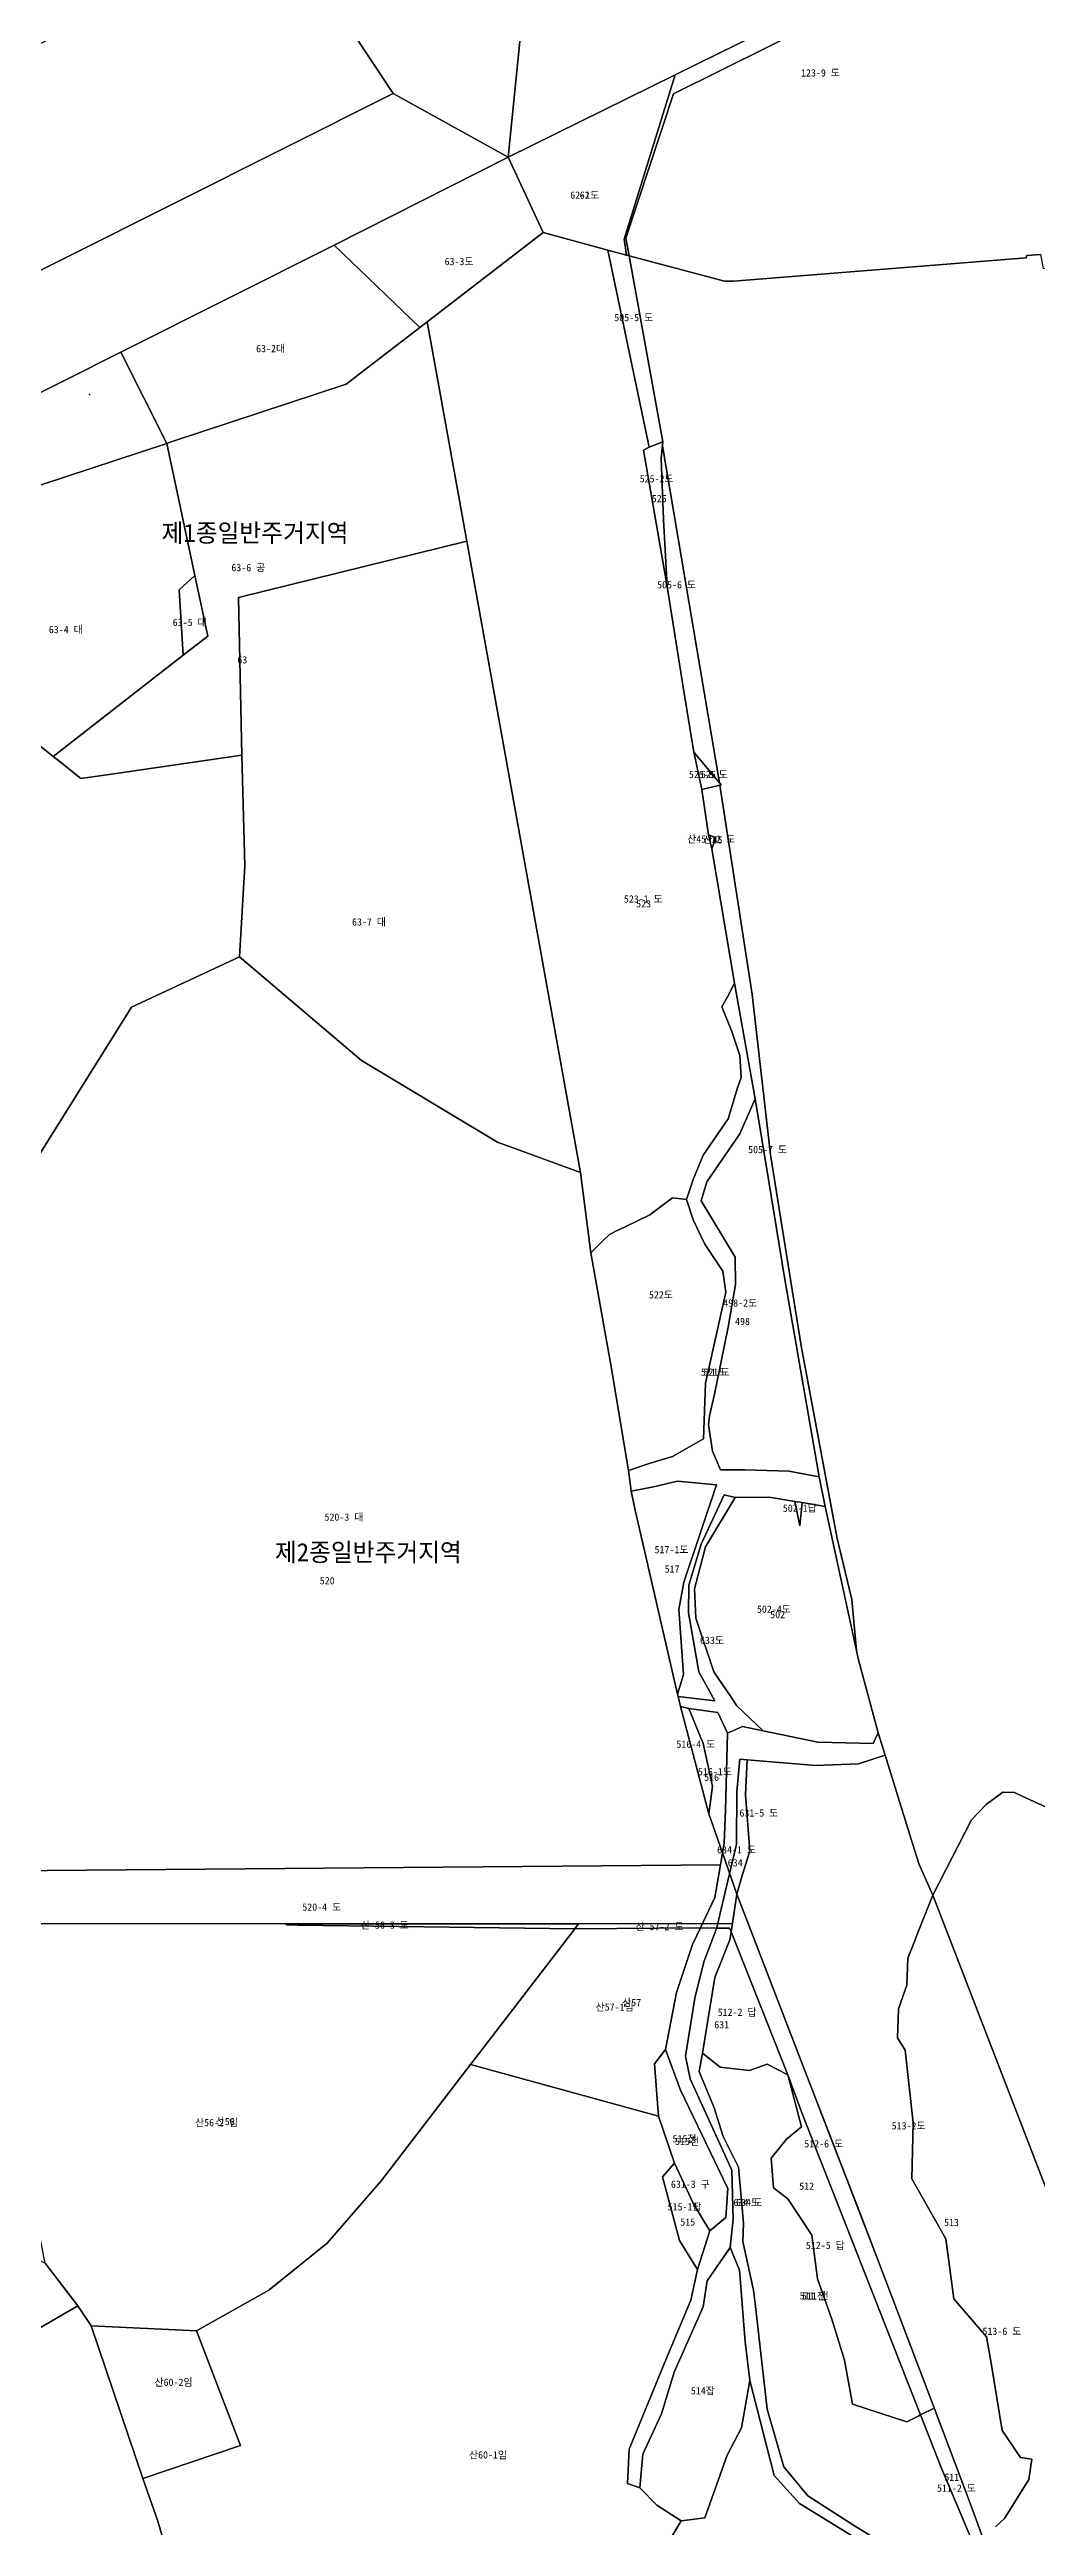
# Model space of a CAD drawing. Header units: metres. Extents: x 198218 to 208474, y 536547 to 547345.
# Drawn here: x 200216 to 200432, y 544205 to 544749 of the extents above; entities that cross this region are included whole.
import ezdxf
from ezdxf.enums import TextEntityAlignment as Align

# ---------------------------------------------------------------- set-up
doc = ezdxf.new("R2010")
doc.units = ezdxf.units.M
for name, color, linetype in [('CENTER_RADIUS', 1, 'Continuous'), ('PARCEL_BONBUN', 7, 'Continuous'), ('PARCEL_BUBUN', 8, 'Continuous'), ('PARCEL_LABEL', 3, 'Continuous'), ('ZONING', 5, 'Continuous'), ('ZONING_LABEL', 6, 'Continuous')]:
    doc.layers.add(name, color=color, linetype=linetype)

msp = doc.modelspace()

# ---------------------------------------------------------------- linework, layer by layer
at = {"layer": 'CENTER_RADIUS'}
msp.add_circle((200224.7, 544673.01), 1000, dxfattribs=at)
msp.add_point((200224.7, 544673.01), dxfattribs=at)
at = {"layer": 'PARCEL_BONBUN'}
for points in [[(199502, 544343.08), (200291.34, 544739.08), (200266.7, 544776.29), (200263.36, 544781.33), (200254, 544795.46), (200247.05, 544805.95), (200243.72, 544810.99), (200095.88, 545034.22), (200086.36, 545037.29), (200067.91, 545030.29), (200062.77, 545028.34), (199752.8, 544910.66)], [(200517.65, 544824.17), (200353.25, 544743.19), (200316.56, 544725.11), (200278.38, 544705.76), (200231.63, 544682.3), (200194.58, 544663.71)], [(200433.48, 544703.76), (200430.38, 544703.53), (200430.25, 544703.04), (200430.25, 544703.04), (200366.03, 544697.92), (200364.05, 544697.88), (200343.15, 544703.46), (200342.58, 544703.62), (200342.06, 544707.1), (200353.25, 544743.19), (200517.65, 544824.17)], [(199806.35, 544573.96), (200254, 544795.46), (200263.36, 544781.33), (200266.7, 544776.29), (200291.34, 544739.08), (199502, 544343.08)], [(200194.58, 544663.71), (200231.63, 544682.3), (200278.38, 544705.76), (200316.56, 544725.11), (200324.23, 544708.55), (200301.33, 544690.89), (200298.84, 544688.97), (200301.52, 544674.05), (200307.49, 544640.86), (200332.35, 544502.67), (200332.42, 544502.28), (200314.24, 544508.93), (200284.4, 544526.84), (200257.61, 544549.59), (200258.82, 544569.59), (200258.13, 544593.87), (200228.05, 544589.49), (200222.85, 544588.73), (200217.91, 544592.69), (200217.91, 544592.69), (200216.75, 544593.61), (200206.91, 544601.49)], [(200440.23, 544360.44), (200429.49, 544365.37), (200427.67, 544366.21), (200425.09, 544366.29), (200421.49, 544363.56), (200418.23, 544360.2), (200409.79, 544343.72), (200406.73, 544350.4), (200404.95, 544356.17), (200399.26, 544374.4), (200397.77, 544379.28), (200393.39, 544395.65), (200393.01, 544397.38), (200386.12, 544429.01), (200384.78, 544435.46), (200377.23, 544479.25), (200373.67, 544500.75), (200370.76, 544518.42), (200366.21, 544543.85), (200361.24, 544573.32), (200362.11, 544575.71), (200360.57, 544576.39), (200359.11, 544586.33), (200363.3, 544587.38), (200357.29, 544594.51), (200354.97, 544608.76), (200351.48, 544630.9), (200350.65, 544645.56), (200350.12, 544659.04), (200350.5, 544662.65), (200350.5, 544662.65), (200347.54, 544661.43), (200338.44, 544704.73), (200342.58, 544703.62), (200343.15, 544703.46), (200364.05, 544697.88), (200366.03, 544697.92), (200430.25, 544703.04), (200430.38, 544703.53), (200433.48, 544703.76)], [(200206.91, 544601.49), (200216.75, 544593.61), (200217.91, 544592.69), (200222.85, 544588.73), (200228.05, 544589.49), (200258.13, 544593.87), (200258.82, 544569.59), (200257.61, 544549.59), (200233.93, 544538.58), (200208.51, 544497.82)], [(200208.51, 544497.82), (200233.93, 544538.58), (200257.61, 544549.59), (200284.4, 544526.84), (200314.24, 544508.93), (200332.42, 544502.28), (200334.73, 544484.68), (200339.08, 544460.09), (200343, 544436.91), (200343.31, 544434.66), (200343.58, 544432.32), (200344.42, 544428.17), (200353.75, 544387.77), (200353.87, 544387.25), (200354.43, 544385.08), (200360.6, 544361.56), (200363.59, 544352.98), (200363.15, 544350.35), (200361.95, 544343.15), (200359.22, 544337.44), (200332, 544337.37), (200204.95, 544337.43)], [(200420.66, 544202.85), (200417.81, 544210.63), (200410.04, 544231.14), (200397.49, 544264.21), (200393.6, 544274.4), (200380.51, 544308.23), (200366.76, 544343.87), (200367.79, 544347.52), (200369.6, 544353.43), (200368.67, 544365.71), (200369.01, 544373.41), (200384.01, 544372.14), (200393.46, 544372.51), (200399.26, 544374.4), (200404.95, 544356.17), (200406.73, 544350.4), (200409.79, 544343.72), (200447.01, 544247.24), (200458.45, 544217.62), (200482.7, 544151.6)], [(200447.01, 544247.24), (200409.79, 544343.72), (200418.23, 544360.2), (200421.49, 544363.56), (200425.09, 544366.29), (200427.67, 544366.21), (200429.49, 544365.37), (200440.23, 544360.44)], [(200401.81, 544197.07), (200380.53, 544210.19), (200374.91, 544216.31), (200369.57, 544237.14), (200368.58, 544245.63), (200367.35, 544261.4), (200365.3, 544266.39), (200365.93, 544272.55), (200365.63, 544283.36), (200356.49, 544303.37), (200355.46, 544308.35), (200357.52, 544321.05), (200359.5, 544329.03), (200362.24, 544336.16), (200362.32, 544336.47), (200365.18, 544336.43), (200365.5, 544335.63), (200365.5, 544335.63), (200365.21, 544333.91), (200361.92, 544325.61), (200359.24, 544309.03), (200358.49, 544304.99), (200361.79, 544296.99), (200363.78, 544290.69), (200367.09, 544284.01), (200368.22, 544271.7), (200368.07, 544267.69), (200370.43, 544257.02), (200370.76, 544254.08), (200373.4, 544230.87), (200377.07, 544218.21), (200382.33, 544211.88), (200392.38, 544205.44), (200403.26, 544198.66)], [(200403.26, 544198.66), (200392.38, 544205.44), (200382.33, 544211.88), (200377.07, 544218.21), (200373.4, 544230.87), (200370.76, 544254.07), (200370.43, 544257.02), (200368.07, 544267.69), (200368.22, 544271.7), (200367.09, 544284.01), (200363.78, 544290.69), (200361.79, 544296.99), (200358.49, 544304.99), (200359.24, 544309.03), (200363.09, 544305.96), (200369.53, 544305.24), (200373.38, 544306.58), (200377.97, 544304.29), (200380.94, 544292.87), (200377.67, 544290.17), (200374.32, 544285.98), (200374.78, 544279.47), (200377.93, 544277.06), (200383.24, 544269.1), (200384.43, 544259.45), (200387.61, 544250.61), (200390.4, 544241.6), (200392.12, 544231.98), (200404.08, 544228.09), (200406.68, 544229.41), (200407.08, 544229.61), (200411.56, 544218.11), (200418.67, 544201.26)], [(200252.47, 544162.32), (200239.74, 544206.33), (200236.45, 544215.69), (200225.13, 544249.16), (200248.21, 544248.1), (200264.1, 544256.96), (200276.85, 544267.31), (200288.78, 544281.03), (200308.29, 544306.49), (200349.56, 544295.19), (200353.11, 544284.88), (200350.47, 544281.87), (200354.14, 544267.93), (200358.09, 544261.51), (200356.68, 544254.83), (200350.83, 544240.85), (200343.12, 544222.09), (200342.77, 544214.6), (200345.49, 544213.6), (200349.23, 544209.83), (200354.53, 544206.36), (200338.28, 544179.1)], [(200152.44, 544201.83), (200161.43, 544211.5), (200173.73, 544224.94), (200177.27, 544227.24), (200182.4, 544230.45), (200222.17, 544253.57), (200225.13, 544249.16), (200236.45, 544215.69), (200239.74, 544206.33), (200252.47, 544162.32)]]:
    msp.add_lwpolyline(points, dxfattribs=at)
for points in [[(200316.56, 544725.11), (200353.25, 544743.19), (200342.06, 544707.1), (200342.58, 544703.62), (200338.44, 544704.73), (200324.23, 544708.55), (200316.56, 544725.11)], [(200363.46, 544538.65), (200365.56, 544533.45), (200367.38, 544527.98), (200367.74, 544523.14), (200366.93, 544520.85), (200364.86, 544514.06), (200359.39, 544506.11), (200357.18, 544500.77), (200355.74, 544496.34), (200352.64, 544496.7), (200347.66, 544492.98), (200342.09, 544490.31), (200340.53, 544489.56), (200338.81, 544488.66), (200337.46, 544487.34), (200335.47, 544485.39), (200334.73, 544484.68), (200332.42, 544502.28), (200332.35, 544502.67), (200307.49, 544640.86), (200301.52, 544674.05), (200298.84, 544688.97), (200301.33, 544690.89), (200324.23, 544708.55), (200338.44, 544704.73), (200347.54, 544661.43), (200346.29, 544660.77), (200351.48, 544630.9), (200354.97, 544608.76), (200357.29, 544594.51), (200359.11, 544586.33), (200360.57, 544576.39), (200361.24, 544573.32), (200366.21, 544543.85), (200364.68, 544540.82), (200363.46, 544538.65)], [(200351.48, 544630.9), (200346.29, 544660.77), (200347.54, 544661.43), (200350.5, 544662.65), (200350.12, 544659.04), (200350.65, 544645.56), (200351.48, 544630.9)], [(200357.29, 544594.51), (200362.93, 544587.82), (200363.3, 544587.38), (200363.01, 544587.31), (200359.11, 544586.33), (200357.29, 544594.51)], [(200362.11, 544575.71), (200361.24, 544573.32), (200360.57, 544576.39), (200362.11, 544575.71)], [(200363.17, 544437.01), (200368.51, 544437.04), (200378.14, 544436.7), (200384.78, 544435.46), (200386.12, 544429.01), (200381.12, 544429.83), (200379.46, 544430.1), (200373.86, 544431.02), (200366.41, 544430.96), (200364.01, 544431.52), (200358.9, 544420.72), (200356.23, 544411.69), (200356.15, 544405.65), (200358.45, 544392.7), (200361.92, 544386.32), (200353.87, 544387.25), (200353.75, 544387.77), (200355.07, 544392.12), (200354.01, 544406.35), (200355.13, 544412.37), (200362.26, 544433.74), (200353.74, 544434.57), (200348.44, 544433.31), (200343.58, 544432.32), (200343.31, 544434.66), (200343, 544436.91), (200347.5, 544438.39), (200352.65, 544439.96), (200359.41, 544443.86), (200359.86, 544456.07), (200364.37, 544476.04), (200363.71, 544480.61), (200359.76, 544486.53), (200357.18, 544491.9), (200355.74, 544496.34), (200357.18, 544500.77), (200359.39, 544506.11), (200364.86, 544514.06), (200366.93, 544520.85), (200367.74, 544523.14), (200367.38, 544527.98), (200365.56, 544533.45), (200363.46, 544538.65), (200364.68, 544540.82), (200366.21, 544543.85), (200370.76, 544518.42), (200368.63, 544513.61), (200367.44, 544510.78), (200360.16, 544500.25), (200358.93, 544496.03), (200366.4, 544483.67), (200366.49, 544477.73), (200364.85, 544468.32), (200361.88, 544453.65), (200360.77, 544448.91), (200360.53, 544446.9), (200361.38, 544441.16), (200363.17, 544437.01)], [(200378.14, 544436.7), (200368.51, 544437.04), (200363.17, 544437.01), (200361.38, 544441.16), (200360.53, 544446.9), (200360.77, 544448.91), (200361.88, 544453.65), (200364.85, 544468.32), (200366.49, 544477.73), (200366.4, 544483.67), (200358.93, 544496.03), (200360.16, 544500.25), (200367.44, 544510.78), (200368.63, 544513.61), (200370.76, 544518.42), (200373.67, 544500.75), (200377.23, 544479.25), (200384.78, 544435.46), (200378.14, 544436.7)], [(200355.74, 544496.34), (200357.18, 544491.9), (200359.76, 544486.53), (200363.71, 544480.61), (200364.37, 544476.04), (200359.86, 544456.07), (200359.41, 544443.86), (200352.65, 544439.96), (200347.5, 544438.39), (200343, 544436.91), (200339.08, 544460.09), (200334.73, 544484.68), (200337.46, 544487.34), (200338.81, 544488.66), (200340.53, 544489.56), (200342.09, 544490.31), (200347.66, 544492.98), (200352.64, 544496.7), (200355.74, 544496.34)], [(200355.07, 544392.12), (200353.75, 544387.77), (200344.42, 544428.17), (200343.58, 544432.32), (200348.44, 544433.31), (200353.74, 544434.57), (200362.26, 544433.74), (200355.13, 544412.37), (200354.01, 544406.35), (200355.07, 544392.12)], [(200364.01, 544431.52), (200366.41, 544430.96), (200359.86, 544420.15), (200357.45, 544410.91), (200357.77, 544404.46), (200361.73, 544392.67), (200365.48, 544387.12), (200366.76, 544385.22), (200372.56, 544379.78), (200367.96, 544380.7), (200364.7, 544379.22), (200362.57, 544383.78), (200356.23, 544384.63), (200354.43, 544385.08), (200353.87, 544387.25), (200361.92, 544386.32), (200358.45, 544392.7), (200356.15, 544405.65), (200356.23, 544411.69), (200358.9, 544420.72), (200364.01, 544431.52)], [(200386.12, 544429.01), (200393.39, 544395.65), (200397.77, 544379.28), (200396.66, 544376.96), (200384.56, 544377.27), (200372.56, 544379.78), (200366.76, 544385.22), (200365.48, 544387.12), (200361.73, 544392.67), (200357.77, 544404.46), (200357.45, 544410.91), (200359.86, 544420.15), (200366.41, 544430.96), (200373.86, 544431.02), (200379.46, 544430.1), (200381.12, 544429.83), (200386.12, 544429.01)], [(200360.6, 544361.56), (200354.43, 544385.08), (200356.23, 544384.63), (200362.57, 544383.78), (200364.7, 544379.22), (200364.3, 544362.33), (200363.94, 544355.09), (200363.59, 544352.98), (200360.6, 544361.56)], [(200362.24, 544336.16), (200359.5, 544329.03), (200357.52, 544321.05), (200355.46, 544308.35), (200356.49, 544303.37), (200365.63, 544283.36), (200365.93, 544272.55), (200365.3, 544266.39), (200360.26, 544259.04), (200359.37, 544253.33), (200353.03, 544238.99), (200350.19, 544229.86), (200346.16, 544221.03), (200345.49, 544213.6), (200342.77, 544214.6), (200343.12, 544222.09), (200350.83, 544240.85), (200356.68, 544254.83), (200358.09, 544261.51), (200360.8, 544270.03), (200364.31, 544272.95), (200364.79, 544279.31), (200354.4, 544300.87), (200351.09, 544309.78), (200353.52, 544322.33), (200357.04, 544332.88), (200358.78, 544336.52), (200358.84, 544336.63), (200359.22, 544337.44), (200361.95, 544343.15), (200363.15, 544350.35), (200363.59, 544352.98), (200363.94, 544355.09), (200364.3, 544362.33), (200364.7, 544379.22), (200367.96, 544380.7), (200372.56, 544379.78), (200384.56, 544377.27), (200396.66, 544376.96), (200397.77, 544379.28), (200399.26, 544374.4), (200393.46, 544372.51), (200384.01, 544372.14), (200369.01, 544373.41), (200367.43, 544373.55), (200366.73, 544366.47), (200366.66, 544354.89), (200362.34, 544336.58), (200362.32, 544336.47), (200362.24, 544336.16)], [(200365.18, 544336.43), (200362.32, 544336.47), (200362.34, 544336.58), (200366.66, 544354.89), (200366.73, 544366.47), (200367.43, 544373.55), (200369.01, 544373.41), (200368.67, 544365.71), (200369.6, 544353.43), (200367.79, 544347.52), (200366.76, 544343.87), (200365.5, 544335.63), (200365.18, 544336.43)], [(200390.4, 544241.6), (200387.61, 544250.61), (200384.43, 544259.45), (200383.24, 544269.1), (200377.93, 544277.06), (200374.78, 544279.47), (200374.32, 544285.98), (200377.67, 544290.17), (200380.94, 544292.87), (200377.97, 544304.29), (200373.38, 544306.58), (200369.53, 544305.24), (200363.09, 544305.96), (200359.24, 544309.03), (200361.92, 544325.61), (200365.21, 544333.91), (200365.5, 544335.63), (200366.76, 544343.87), (200380.51, 544308.24), (200393.6, 544274.4), (200397.49, 544264.21), (200410.05, 544231.11), (200407.08, 544229.61), (200406.68, 544229.41), (200404.08, 544228.09), (200392.12, 544231.98), (200390.4, 544241.6)], [(200208.27, 544300.42), (200206.5, 544320.32), (200204.95, 544337.43), (200267.85, 544337.4), (200332, 544337.37), (200331.19, 544336.31), (200310.05, 544308.76), (200308.31, 544306.49), (200288.78, 544281.03), (200276.85, 544267.31), (200264.1, 544256.96), (200248.21, 544248.1), (200225.13, 544249.16), (200222.17, 544253.57), (200214.98, 544262.94), (200208.93, 544293.97), (200208.27, 544300.42)], [(200349.56, 544295.19), (200308.31, 544306.49), (200310.05, 544308.76), (200331.19, 544336.31), (200332, 544337.37), (200359.22, 544337.44), (200358.84, 544336.63), (200358.78, 544336.52), (200357.04, 544332.88), (200353.52, 544322.33), (200351.09, 544309.78), (200348.66, 544306.64), (200349.56, 544295.19)], [(200354.4, 544300.87), (200364.79, 544279.31), (200364.31, 544272.95), (200360.8, 544270.03), (200357.24, 544275.97), (200353.11, 544284.88), (200349.56, 544295.19), (200348.66, 544306.64), (200351.09, 544309.78), (200354.4, 544300.87)], [(200358.09, 544261.51), (200354.14, 544267.93), (200350.47, 544281.87), (200353.11, 544284.88), (200357.24, 544275.97), (200360.8, 544270.03), (200358.09, 544261.51)], [(200222.17, 544253.57), (200182.4, 544230.45), (200166.1, 544258.44), (200162.83, 544265.44), (200166.41, 544268.32), (200183.25, 544278.46), (200214.98, 544262.94), (200222.17, 544253.57)], [(200367.35, 544261.4), (200368.58, 544245.63), (200369.57, 544237.14), (200367.76, 544226.82), (200364.66, 544220.82), (200359.75, 544207.04), (200354.53, 544206.36), (200349.23, 544209.83), (200345.49, 544213.6), (200346.16, 544221.03), (200350.19, 544229.86), (200353.03, 544238.99), (200359.37, 544253.33), (200360.26, 544259.04), (200365.3, 544266.39), (200367.35, 544261.4)], [(200369.57, 544237.14), (200374.91, 544216.31), (200380.53, 544210.19), (200401.81, 544197.07), (200407.23, 544180.91), (200423.28, 544162.82), (200338.57, 544137.17), (200312.09, 544129.41), (200309.71, 544127.79), (200308.63, 544150.47), (200314.14, 544157.5), (200323.07, 544165.51), (200331.67, 544171.88), (200338.28, 544179.1), (200354.53, 544206.36), (200359.75, 544207.04), (200364.66, 544220.82), (200367.76, 544226.82), (200369.57, 544237.14)], [(200411.56, 544218.11), (200407.08, 544229.61), (200410.05, 544231.11), (200417.81, 544210.63), (200420.66, 544202.85), (200418.67, 544201.26), (200411.56, 544218.11)]]:
    msp.add_lwpolyline(points, close=True, dxfattribs=at)
at = {"layer": 'PARCEL_BUBUN'}
for points in [[(200086.36, 545037.29), (200144.01, 545059.17), (200134.63, 545030.04), (200140.75, 545020.79), (200152.07, 545003.7), (200270.35, 544825.09), (200273.69, 544820.05), (200280.51, 544809.76), (200290.43, 544794.78), (200293.77, 544789.74), (200304.34, 544773.77), (200309.9, 544765.38), (200319.25, 544751.26), (200316.56, 544725.11), (200291.34, 544739.08), (200266.7, 544776.29), (200263.36, 544781.33), (200254, 544795.46), (200247.05, 544805.95), (200243.72, 544810.99), (200095.88, 545034.22), (200086.36, 545037.29)], [(200867.62, 544994.5), (200863.84, 544993.2), (200840.84, 544983.36), (200771.21, 544949.06), (200737.12, 544932.27), (200632.71, 544880.84), (200559.8, 544844.93), (200556.22, 544843.16), (200527.51, 544829.02), (200517.65, 544824.17), (200353.25, 544743.19), (200316.56, 544725.11), (200319.25, 544751.26), (200824.53, 545001.04), (200848.81, 545012.5), (200857.99, 545016.29), (200867.62, 544994.5)], [(200353.25, 544743.19), (200517.65, 544824.17), (200518.7, 544821.47), (200352.86, 544738.98), (200342.42, 544707.3), (200343.15, 544703.46), (200342.58, 544703.62), (200342.06, 544707.1), (200353.25, 544743.19)], [(200539.58, 544723.71), (200509.07, 544694.27), (200489.34, 544694.66), (200486.18, 544695.06), (200459.16, 544698.42), (200455.68, 544698.3), (200434.03, 544700.66), (200433.61, 544703.04), (200433.48, 544703.76), (200430.38, 544703.53), (200430.25, 544703.04), (200366.03, 544697.92), (200364.05, 544697.88), (200343.15, 544703.46), (200342.42, 544707.3), (200352.86, 544738.98), (200518.7, 544821.47), (200518.74, 544821.36), (200518.75, 544821.35), (200534.28, 544781.38), (200535.05, 544776.28), (200545.22, 544748.7), (200554.6, 544725.03), (200539.58, 544723.71)], [(200206.13, 544746.19), (200266.7, 544776.29), (200291.34, 544739.08), (199502, 544343.08), (199496.17, 544354.7), (199808.93, 544511.61), (199822.57, 544518.45), (200156.35, 544685.91), (200155, 544688.39), (200154.54, 544689.23), (200175.92, 544701.04), (200193.03, 544718.43), (200210.9, 544736.59), (200206.13, 544746.19)], [(200316.56, 544725.11), (200353.25, 544743.19), (200342.06, 544707.1), (200342.58, 544703.62), (200338.44, 544704.73), (200324.23, 544708.55), (200316.56, 544725.11)], [(200324.23, 544708.55), (200301.33, 544690.89), (200298.76, 544688.91), (200297.18, 544687.69), (200278.38, 544705.76), (200316.56, 544725.11), (200324.23, 544708.55)], [(200278.38, 544705.76), (200297.18, 544687.69), (200281.07, 544675.27), (200242.89, 544662.68), (200241.68, 544662.28), (200231.63, 544682.3), (200278.38, 544705.76)], [(200360.57, 544576.39), (200361.24, 544573.32), (200366.21, 544543.85), (200364.68, 544540.82), (200363.46, 544538.65), (200365.56, 544533.45), (200367.38, 544527.98), (200367.74, 544523.14), (200366.93, 544520.85), (200364.86, 544514.06), (200359.39, 544506.11), (200357.18, 544500.77), (200355.74, 544496.34), (200352.64, 544496.7), (200347.66, 544492.98), (200342.09, 544490.31), (200340.53, 544489.56), (200338.81, 544488.66), (200337.46, 544487.34), (200335.47, 544485.39), (200334.73, 544484.68), (200332.42, 544502.28), (200332.35, 544502.67), (200307.49, 544640.86), (200301.52, 544674.05), (200298.84, 544688.97), (200301.33, 544690.89), (200324.23, 544708.55), (200338.44, 544704.73), (200347.54, 544661.43), (200346.29, 544660.77), (200351.48, 544630.9), (200354.97, 544608.76), (200357.29, 544594.51), (200359.11, 544586.33), (200360.57, 544576.39)], [(200342.58, 544703.62), (200343.15, 544703.46), (200350.5, 544662.65), (200347.54, 544661.43), (200338.44, 544704.73), (200342.58, 544703.62)], [(200258.13, 544593.87), (200228.05, 544589.49), (200222.85, 544588.73), (200217.91, 544592.69), (200216.75, 544593.61), (200245.3, 544615.83), (200250.66, 544620.01), (200247.83, 544633.31), (200241.68, 544662.28), (200242.89, 544662.68), (200281.07, 544675.27), (200297.18, 544687.69), (200298.76, 544688.91), (200298.84, 544688.97), (200301.52, 544674.05), (200307.49, 544640.86), (200257.43, 544628.47), (200258.13, 544593.87)], [(200194.58, 544663.71), (200231.63, 544682.3), (200241.68, 544662.28), (200202.75, 544649.44), (200194.58, 544663.71)], [(200199.8, 544607.18), (200208.98, 544628.84), (200202.75, 544649.44), (200241.68, 544662.28), (200247.83, 544633.31), (200244.42, 544630.12), (200245.3, 544615.83), (200216.75, 544593.61), (200206.91, 544601.49), (200200.61, 544606.52), (200199.8, 544607.18)], [(200347.54, 544661.43), (200350.5, 544662.65), (200350.12, 544659.04), (200350.65, 544645.56), (200351.48, 544630.9), (200346.29, 544660.77), (200347.54, 544661.43)], [(200350.41, 544661.77), (200362.93, 544587.82), (200357.29, 544594.51), (200354.97, 544608.76), (200351.48, 544630.9), (200350.65, 544645.56), (200350.12, 544659.04), (200350.41, 544661.77)], [(200257.61, 544549.59), (200258.82, 544569.59), (200258.13, 544593.87), (200257.43, 544628.47), (200307.49, 544640.86), (200332.35, 544502.67), (200332.42, 544502.28), (200314.24, 544508.93), (200284.4, 544526.84), (200257.61, 544549.59)], [(200245.3, 544615.83), (200244.42, 544630.12), (200247.83, 544633.31), (200250.66, 544620.01), (200245.3, 544615.83)], [(200143.18, 544574.23), (200143.2, 544573.09), (200143.26, 544569.09), (200179.21, 544587.39), (200185.36, 544590.51), (200192.27, 544594.03), (200206.91, 544601.49), (200216.75, 544593.61), (200217.91, 544592.69), (200222.85, 544588.73), (200228.05, 544589.49), (200258.13, 544593.87), (200258.82, 544569.59), (200257.61, 544549.59), (200233.93, 544538.58), (200208.51, 544497.82), (200176.96, 544497.86), (200115.23, 544520.81), (200098.08, 544545.06), (200093.08, 544548.71), (200143.18, 544574.23)], [(200357.29, 544594.51), (200362.93, 544587.82), (200363.3, 544587.38), (200363.01, 544587.31), (200359.11, 544586.33), (200357.29, 544594.51)], [(200359.11, 544586.33), (200363.01, 544587.31), (200370.14, 544541.33), (200374.17, 544506.15), (200380.85, 544464.26), (200388.78, 544421.97), (200391.97, 544408.56), (200393.01, 544397.38), (200386.12, 544429.01), (200384.78, 544435.46), (200377.23, 544479.25), (200373.67, 544500.75), (200370.76, 544518.42), (200366.21, 544543.85), (200361.24, 544573.32), (200362.11, 544575.71), (200360.57, 544576.39), (200359.11, 544586.33)], [(200360.57, 544576.39), (200362.11, 544575.71), (200361.24, 544573.32), (200360.57, 544576.39)], [(200363.17, 544437.01), (200368.51, 544437.04), (200378.14, 544436.7), (200384.78, 544435.46), (200386.12, 544429.01), (200381.12, 544429.83), (200379.46, 544430.1), (200373.86, 544431.02), (200366.41, 544430.96), (200364.01, 544431.52), (200358.9, 544420.72), (200356.23, 544411.69), (200356.15, 544405.65), (200358.45, 544392.7), (200361.92, 544386.32), (200353.87, 544387.25), (200353.75, 544387.77), (200355.07, 544392.12), (200354.01, 544406.35), (200355.13, 544412.37), (200362.26, 544433.74), (200353.74, 544434.57), (200348.44, 544433.31), (200343.58, 544432.32), (200343.31, 544434.66), (200343, 544436.91), (200347.5, 544438.39), (200352.65, 544439.96), (200359.41, 544443.86), (200359.86, 544456.07), (200364.37, 544476.04), (200363.71, 544480.61), (200359.76, 544486.53), (200357.18, 544491.9), (200355.74, 544496.34), (200357.18, 544500.77), (200359.39, 544506.11), (200364.86, 544514.06), (200366.93, 544520.85), (200367.74, 544523.14), (200367.38, 544527.98), (200365.56, 544533.45), (200363.46, 544538.65), (200364.68, 544540.82), (200366.21, 544543.85), (200370.76, 544518.42), (200368.63, 544513.61), (200367.44, 544510.78), (200360.16, 544500.25), (200358.93, 544496.03), (200366.4, 544483.67), (200366.49, 544477.73), (200364.85, 544468.32), (200361.88, 544453.65), (200360.77, 544448.91), (200360.53, 544446.9), (200361.38, 544441.16), (200363.17, 544437.01)], [(200368.63, 544513.61), (200370.76, 544518.42), (200373.67, 544500.75), (200377.23, 544479.25), (200384.78, 544435.46), (200378.14, 544436.7), (200368.51, 544437.04), (200363.17, 544437.01), (200361.38, 544441.16), (200360.53, 544446.9), (200360.77, 544448.91), (200361.88, 544453.65), (200364.85, 544468.32), (200366.49, 544477.73), (200366.4, 544483.67), (200358.93, 544496.03), (200360.16, 544500.25), (200367.44, 544510.78), (200368.63, 544513.61)], [(200355.74, 544496.34), (200357.18, 544491.9), (200359.76, 544486.53), (200363.71, 544480.61), (200364.37, 544476.04), (200359.86, 544456.07), (200359.41, 544443.86), (200352.65, 544439.96), (200347.5, 544438.39), (200343, 544436.91), (200339.08, 544460.09), (200334.73, 544484.68), (200337.46, 544487.34), (200338.81, 544488.66), (200340.53, 544489.56), (200342.09, 544490.31), (200347.66, 544492.98), (200352.64, 544496.7), (200355.74, 544496.34)], [(200353.74, 544434.57), (200362.26, 544433.74), (200355.13, 544412.37), (200354.01, 544406.35), (200355.07, 544392.12), (200353.75, 544387.77), (200344.42, 544428.17), (200343.58, 544432.32), (200348.44, 544433.31), (200353.74, 544434.57)], [(200364.01, 544431.52), (200366.41, 544430.96), (200359.86, 544420.15), (200357.45, 544410.91), (200357.77, 544404.46), (200361.73, 544392.67), (200365.48, 544387.12), (200366.76, 544385.22), (200372.56, 544379.78), (200367.96, 544380.7), (200364.7, 544379.22), (200362.57, 544383.78), (200356.23, 544384.63), (200354.43, 544385.08), (200353.87, 544387.25), (200361.92, 544386.32), (200358.45, 544392.7), (200356.15, 544405.65), (200356.23, 544411.69), (200358.9, 544420.72), (200364.01, 544431.52)], [(200366.41, 544430.96), (200373.86, 544431.02), (200379.46, 544430.1), (200380.55, 544424.72), (200381.12, 544429.83), (200386.12, 544429.01), (200393.39, 544395.65), (200397.77, 544379.28), (200396.66, 544376.96), (200384.56, 544377.27), (200372.56, 544379.78), (200366.76, 544385.22), (200365.48, 544387.12), (200361.73, 544392.67), (200357.77, 544404.46), (200357.45, 544410.91), (200359.86, 544420.15), (200366.41, 544430.96)], [(200381.12, 544429.83), (200380.55, 544424.72), (200379.46, 544430.1), (200381.12, 544429.83)], [(200354.43, 544385.08), (200356.23, 544384.63), (200359.4, 544376.99), (200361.39, 544367.63), (200360.6, 544361.56), (200354.43, 544385.08)], [(200362.57, 544383.78), (200364.7, 544379.22), (200364.3, 544362.33), (200363.94, 544355.09), (200363.59, 544352.98), (200360.6, 544361.56), (200361.39, 544367.63), (200359.4, 544376.99), (200356.23, 544384.63), (200362.57, 544383.78)], [(200369.01, 544373.41), (200367.43, 544373.55), (200366.73, 544366.47), (200366.66, 544354.89), (200362.34, 544336.58), (200362.32, 544336.47), (200358.78, 544336.52), (200358.84, 544336.63), (200359.22, 544337.44), (200361.95, 544343.15), (200363.15, 544350.35), (200363.59, 544352.98), (200363.94, 544355.09), (200364.3, 544362.33), (200364.7, 544379.22), (200367.96, 544380.7), (200372.56, 544379.78), (200384.56, 544377.27), (200396.66, 544376.96), (200397.77, 544379.28), (200399.26, 544374.4), (200393.46, 544372.51), (200384.01, 544372.14), (200369.01, 544373.41)], [(200369.01, 544373.41), (200368.67, 544365.71), (200369.6, 544353.43), (200367.79, 544347.52), (200366.76, 544343.87), (200365.5, 544335.63), (200365.18, 544336.43), (200362.32, 544336.47), (200362.34, 544336.58), (200366.66, 544354.89), (200366.73, 544366.47), (200367.43, 544373.55), (200369.01, 544373.41)], [(200204.95, 544337.43), (200189.93, 544336.56), (200189.26, 544348.85), (200363.15, 544350.35), (200361.95, 544343.15), (200359.22, 544337.44), (200332, 544337.37), (200204.95, 544337.43)], [(200377.97, 544304.29), (200365.5, 544335.63), (200366.76, 544343.87), (200380.51, 544308.23), (200393.6, 544274.4), (200397.49, 544264.21), (200410.05, 544231.11), (200407.08, 544229.61), (200381.18, 544295.54), (200377.97, 544304.29)], [(200222.17, 544253.57), (200214.98, 544262.94), (200208.93, 544293.97), (200208.27, 544300.42), (200206.5, 544320.32), (200204.95, 544337.43), (200267.85, 544337.4), (200267.85, 544337.15), (200270.54, 544337.13), (200331.19, 544336.31), (200310.05, 544308.76), (200308.31, 544306.49), (200288.78, 544281.03), (200276.85, 544267.31), (200264.1, 544256.96), (200248.21, 544248.1), (200225.13, 544249.16), (200222.17, 544253.57)], [(200267.85, 544337.4), (200332, 544337.37), (200331.19, 544336.31), (200270.54, 544337.13), (200267.85, 544337.15), (200267.85, 544337.4)], [(200331.19, 544336.31), (200358.78, 544336.52), (200357.04, 544332.88), (200353.52, 544322.33), (200351.09, 544309.78), (200348.66, 544306.64), (200349.56, 544295.19), (200308.31, 544306.49), (200310.05, 544308.76), (200331.19, 544336.31)], [(200358.78, 544336.52), (200331.19, 544336.31), (200332, 544337.37), (200359.22, 544337.44), (200358.84, 544336.63), (200358.78, 544336.52)], [(200358.78, 544336.52), (200362.32, 544336.47), (200362.24, 544336.16), (200359.5, 544329.03), (200357.52, 544321.05), (200355.46, 544308.35), (200356.49, 544303.37), (200365.63, 544283.36), (200365.93, 544272.55), (200365.3, 544266.39), (200360.26, 544259.04), (200359.37, 544253.33), (200353.03, 544238.99), (200350.19, 544229.86), (200346.16, 544221.03), (200345.49, 544213.6), (200342.77, 544214.6), (200343.12, 544222.09), (200350.83, 544240.85), (200356.68, 544254.83), (200358.09, 544261.51), (200360.8, 544270.03), (200364.31, 544272.95), (200364.79, 544279.31), (200354.4, 544300.87), (200351.09, 544309.78), (200353.52, 544322.33), (200357.04, 544332.88), (200358.78, 544336.52)], [(200365.5, 544335.63), (200377.97, 544304.29), (200373.38, 544306.58), (200369.53, 544305.24), (200363.09, 544305.96), (200359.24, 544309.03), (200361.92, 544325.61), (200365.21, 544333.91), (200365.5, 544335.63)], [(200348.66, 544306.64), (200351.09, 544309.78), (200354.4, 544300.87), (200364.79, 544279.31), (200364.31, 544272.95), (200360.8, 544270.03), (200357.24, 544275.97), (200353.11, 544284.88), (200349.56, 544295.19), (200348.66, 544306.64)], [(200377.97, 544304.29), (200381.18, 544295.54), (200407.08, 544229.61), (200406.68, 544229.41), (200404.08, 544228.09), (200392.12, 544231.98), (200390.4, 544241.6), (200387.61, 544250.61), (200384.43, 544259.45), (200383.24, 544269.1), (200377.93, 544277.06), (200374.78, 544279.47), (200374.32, 544285.98), (200377.67, 544290.17), (200380.94, 544292.87), (200377.97, 544304.29)], [(200353.11, 544284.88), (200357.24, 544275.97), (200360.8, 544270.03), (200358.09, 544261.51), (200354.14, 544267.93), (200350.47, 544281.87), (200353.11, 544284.88)], [(200166.41, 544268.32), (200183.25, 544278.46), (200214.98, 544262.94), (200222.17, 544253.57), (200182.4, 544230.45), (200166.1, 544258.44), (200162.83, 544265.44), (200166.41, 544268.32)], [(200367.35, 544261.4), (200368.58, 544245.63), (200369.57, 544237.14), (200367.76, 544226.82), (200364.66, 544220.82), (200359.75, 544207.04), (200354.53, 544206.36), (200349.23, 544209.83), (200345.49, 544213.6), (200346.16, 544221.03), (200350.19, 544229.86), (200353.03, 544238.99), (200359.37, 544253.33), (200360.26, 544259.04), (200365.3, 544266.39), (200367.35, 544261.4)], [(200248.21, 544248.1), (200257.85, 544222.87), (200236.45, 544215.69), (200225.13, 544249.16), (200248.21, 544248.1)], [(200367.76, 544226.82), (200369.57, 544237.14), (200374.91, 544216.31), (200380.53, 544210.19), (200401.81, 544197.07), (200407.23, 544180.91), (200423.28, 544162.82), (200338.57, 544137.17), (200312.09, 544129.41), (200309.71, 544127.79), (200308.63, 544150.47), (200314.14, 544157.5), (200323.07, 544165.51), (200331.67, 544171.88), (200338.28, 544179.1), (200354.53, 544206.36), (200359.75, 544207.04), (200364.66, 544220.82), (200367.76, 544226.82)], [(200418.67, 544201.26), (200411.56, 544218.11), (200407.08, 544229.61), (200410.05, 544231.11), (200417.81, 544210.63), (200420.66, 544202.85), (200418.67, 544201.26)]]:
    msp.add_lwpolyline(points, close=True, dxfattribs=at)
for points in [[(199502, 544343.08), (200291.34, 544739.08), (200316.56, 544725.11), (200316.56, 544725.11), (200278.38, 544705.76), (200231.63, 544682.3), (200194.58, 544663.71)], [(200440.23, 544360.44), (200429.49, 544365.37), (200427.67, 544366.21), (200425.09, 544366.29), (200421.49, 544363.56), (200418.23, 544360.2), (200409.79, 544343.72), (200406.73, 544350.4), (200404.95, 544356.17), (200399.26, 544374.4), (200397.77, 544379.28), (200393.39, 544395.65), (200393.01, 544397.38), (200391.97, 544408.56), (200388.78, 544421.97), (200380.85, 544464.26), (200374.17, 544506.15), (200370.14, 544541.33), (200363.01, 544587.31), (200363.3, 544587.38), (200362.93, 544587.82), (200350.41, 544661.77), (200350.41, 544661.77), (200350.5, 544662.65), (200343.15, 544703.46), (200364.05, 544697.88), (200366.03, 544697.92), (200430.25, 544703.04), (200430.38, 544703.53), (200433.48, 544703.76)], [(200208.51, 544497.82), (200233.93, 544538.58), (200257.61, 544549.59), (200284.4, 544526.84), (200314.24, 544508.93), (200332.42, 544502.28), (200334.73, 544484.68), (200339.08, 544460.09), (200343, 544436.91), (200343.31, 544434.66), (200343.58, 544432.32), (200344.42, 544428.17), (200353.75, 544387.77), (200353.87, 544387.25), (200354.43, 544385.08), (200354.43, 544385.08), (200360.6, 544361.56), (200363.59, 544352.98), (200363.15, 544350.35), (200189.26, 544348.85)], [(200420.66, 544202.85), (200417.81, 544210.63), (200410.04, 544231.14), (200397.49, 544264.21), (200393.6, 544274.4), (200380.51, 544308.23), (200366.76, 544343.87), (200367.79, 544347.52), (200369.6, 544353.43), (200368.67, 544365.71), (200369.01, 544373.41), (200384.01, 544372.14), (200393.46, 544372.51), (200399.26, 544374.4), (200404.95, 544356.17), (200406.73, 544350.4), (200409.79, 544343.72), (200409.79, 544343.72), (200406.13, 544334.57), (200405.87, 544333.9), (200404.29, 544329.89), (200404.04, 544323.93), (200402.21, 544318.77), (200401.98, 544312.41), (200403.71, 544309.65), (200405.41, 544293.71), (200405.16, 544281.44), (200412.57, 544268.24), (200414.34, 544255.08), (200421.55, 544246.75), (200422.55, 544240.99), (200424.96, 544226.17), (200429, 544220.27), (200431.47, 544219.88), (200430.78, 544215.44), (200425.5, 544206.87), (200423.64, 544205.17), (200423.48, 544205.05)], [(200447.01, 544247.24), (200409.79, 544343.72), (200409.79, 544343.72), (200418.23, 544360.2), (200421.49, 544363.56), (200425.09, 544366.29), (200427.67, 544366.21), (200429.49, 544365.37), (200440.23, 544360.44)], [(200423.48, 544205.05), (200423.64, 544205.17), (200425.5, 544206.87), (200430.78, 544215.44), (200431.47, 544219.88), (200429, 544220.27), (200424.96, 544226.17), (200422.55, 544240.99), (200421.55, 544246.75), (200414.34, 544255.08), (200412.57, 544268.24), (200405.16, 544281.44), (200405.41, 544293.71), (200403.71, 544309.65), (200401.98, 544312.41), (200402.21, 544318.77), (200404.04, 544323.93), (200404.29, 544329.89), (200405.87, 544333.9), (200406.13, 544334.57), (200409.79, 544343.72), (200409.79, 544343.72), (200447.01, 544247.24)], [(200401.81, 544197.07), (200380.53, 544210.19), (200374.91, 544216.31), (200369.57, 544237.14), (200368.58, 544245.63), (200367.35, 544261.4), (200365.3, 544266.39), (200365.93, 544272.55), (200365.63, 544283.36), (200356.49, 544303.37), (200355.46, 544308.35), (200357.52, 544321.05), (200359.5, 544329.03), (200362.24, 544336.16), (200362.32, 544336.47), (200365.18, 544336.43), (200365.5, 544335.63), (200365.5, 544335.63), (200365.21, 544333.91), (200361.92, 544325.61), (200359.24, 544309.03), (200358.49, 544304.99), (200361.79, 544296.99), (200363.78, 544290.69), (200367.09, 544284.01), (200368.22, 544271.7), (200368.07, 544267.69), (200370.43, 544257.02), (200370.76, 544254.07), (200373.4, 544230.87), (200377.07, 544218.21), (200382.33, 544211.88), (200392.38, 544205.44), (200403.26, 544198.66)], [(200403.26, 544198.66), (200392.38, 544205.44), (200382.33, 544211.88), (200377.07, 544218.21), (200373.4, 544230.87), (200370.76, 544254.07), (200370.43, 544257.02), (200368.07, 544267.69), (200368.22, 544271.7), (200367.09, 544284.01), (200363.78, 544290.69), (200361.79, 544296.99), (200358.49, 544304.99), (200359.24, 544309.03), (200363.09, 544305.96), (200369.53, 544305.24), (200373.38, 544306.58), (200377.97, 544304.29), (200380.94, 544292.87), (200377.67, 544290.17), (200374.32, 544285.98), (200374.78, 544279.47), (200377.93, 544277.06), (200383.24, 544269.1), (200384.43, 544259.45), (200387.61, 544250.61), (200390.4, 544241.6), (200392.12, 544231.98), (200404.08, 544228.09), (200406.68, 544229.41), (200407.08, 544229.61), (200411.56, 544218.11), (200418.67, 544201.26)], [(200252.47, 544162.32), (200239.74, 544206.33), (200236.45, 544215.69), (200257.85, 544222.87), (200248.21, 544248.1), (200264.1, 544256.96), (200276.85, 544267.31), (200288.78, 544281.03), (200308.29, 544306.49), (200308.29, 544306.49), (200349.56, 544295.19), (200353.11, 544284.88), (200350.47, 544281.87), (200354.14, 544267.93), (200358.09, 544261.51), (200356.68, 544254.83), (200350.83, 544240.85), (200343.12, 544222.09), (200342.77, 544214.6), (200345.49, 544213.6), (200349.23, 544209.83), (200354.53, 544206.36), (200338.28, 544179.1)], [(200152.44, 544201.83), (200161.43, 544211.5), (200173.73, 544224.94), (200177.27, 544227.24), (200182.4, 544230.45), (200222.17, 544253.57), (200222.17, 544253.57), (200225.13, 544249.16), (200236.45, 544215.69), (200239.74, 544206.33), (200252.47, 544162.32)]]:
    msp.add_lwpolyline(points, dxfattribs=at)
at = {"layer": 'ZONING'}
for points in [[(200297.22, 544687.71), (200298.84, 544688.97), (200300.05, 544682.2), (200301.52, 544674.05), (200307.49, 544640.86), (200257.43, 544628.47), (200258.13, 544593.87), (200228.05, 544589.49), (200222.85, 544588.73), (200217.91, 544592.69), (200216.75, 544593.61), (200245.3, 544615.83), (200250.66, 544620.01), (200247.83, 544633.31), (200241.68, 544662.28), (200231.63, 544682.3), (200278.38, 544705.76), (200297.22, 544687.71)], [(200278.38, 544705.76), (200231.63, 544682.3), (200241.68, 544662.28), (200247.83, 544633.31), (200250.66, 544620.01), (200245.3, 544615.83), (200216.75, 544593.61), (200217.91, 544592.69), (200222.85, 544588.73), (200228.05, 544589.49), (200258.13, 544593.87), (200257.43, 544628.47), (200307.49, 544640.86), (200301.52, 544674.05), (200300.05, 544682.2), (200298.84, 544688.97), (200297.22, 544687.71), (200278.38, 544705.76)]]:
    msp.add_lwpolyline(points, close=True, dxfattribs=at)
for points in [[(200208.51, 544497.82), (200233.93, 544538.58), (200257.61, 544549.59), (200284.4, 544526.84), (200314.24, 544508.93), (200332.42, 544502.28), (200334.73, 544484.68), (200339.08, 544460.09), (200343, 544436.91), (200343.31, 544434.66), (200343.58, 544432.32), (200344.42, 544428.17), (200353.75, 544387.77), (200353.87, 544387.25), (200354.43, 544385.08), (200360.6, 544361.56), (200363.59, 544352.98), (200366.76, 544343.87), (200366.76, 544343.87), (200365.78, 544337.45), (200332, 544337.37), (200204.95, 544337.43)], [(200420.66, 544202.85), (200417.81, 544210.63), (200410.04, 544231.14), (200397.49, 544264.21), (200380.51, 544308.23), (200369.23, 544337.46), (200366.76, 544343.87), (200363.59, 544352.98), (200360.6, 544361.56), (200354.43, 544385.08), (200353.87, 544387.25), (200353.75, 544387.77), (200344.42, 544428.17), (200343.58, 544432.32), (200343.31, 544434.66), (200343, 544436.91), (200339.08, 544460.09), (200334.73, 544484.68), (200332.42, 544502.28), (200314.24, 544508.93), (200284.4, 544526.84), (200257.61, 544549.59), (200257.61, 544549.59), (200233.93, 544538.58), (200208.51, 544497.82)], [(200204.95, 544337.43), (200332, 544337.37), (200365.78, 544337.45), (200366.76, 544343.87), (200369.23, 544337.46), (200380.51, 544308.23), (200397.49, 544264.21), (200410.04, 544231.14), (200417.81, 544210.63), (200420.66, 544202.85)]]:
    msp.add_lwpolyline(points, dxfattribs=at)

# ---------------------------------------------------------------- texts
at = {"layer": 'PARCEL_LABEL'}
for s, p in [('123-9 도', (200385.1, 544743.61)), ('62-1도', (200333.38, 544716.78)), ('62', (200333.38, 544716.78)), ('63-3도', (200305.81, 544702.21)), ('505-5 도', (200344.13, 544689.92)), ('63-2대', (200264.46, 544683.11)), ('525-2도', (200349.16, 544654.54)), ('525', (200349.72, 544650.18)), ('63-6 공', (200259.58, 544635.04)), ('505-6 도', (200353.53, 544631.27)), ('63-5 대', (200246.71, 544623.02)), ('63-4 대', (200219.53, 544621.44)), ('63', (200258.27, 544614.8)), ('525-8 도', (200360.49, 544589.64)), ('525', (200360.49, 544589.64)), ('산45-12 도', (200361.12, 544575.45)), ('산45', (200361.51, 544575.28)), ('523-1 도', (200346.23, 544562.32)), ('63-7 대', (200286.05, 544557.27)), ('523', (200346.31, 544561.27)), ('505-7 도', (200373.49, 544507.32)), ('522도', (200350.1, 544475.44)), ('522도', (200350.1, 544475.44)), ('498-2도', (200367.49, 544473.65)), ('498', (200367.99, 544469.6)), ('521 도', (200362.04, 544458.5)), ('521도', (200362.04, 544458.5)), ('520-3 대', (200280.55, 544426.66)), ('502-1답', (200380.56, 544428.62)), ('517-1도', (200352.41, 544419.53)), ('520', (200276.89, 544412.71)), ('517', (200352.55, 544415.28)), ('502-4도', (200374.88, 544406.45)), ('502', (200375.71, 544405.26)), ('633도', (200361.31, 544399.62)), ('633도', (200361.31, 544399.62)), ('516-4 도', (200357.75, 544376.83)), ('516-1도', (200361.93, 544370.8)), ('516', (200361.22, 544369.58)), ('631-5 도', (200371.59, 544361.73)), ('634-1 도', (200366.69, 544353.64)), ('634', (200366.4, 544350.8)), ('520-4 도', (200275.68, 544341.07)), ('산 56-3 도', (200289.54, 544337.13)), ('산 57-2 도', (200349.8, 544336.8)), ('산57-1임', (200339.94, 544319.12)), ('산57', (200343.68, 544320.12)), ('512-2 답', (200366.81, 544317.99)), ('631', (200363.43, 544315.25)), ('산56-2 임', (200252.6, 544293.78)), ('산56', (200254.5, 544294)), ('515전', (200355.26, 544290.23)), ('513-2도', (200404.44, 544293.07)), ('515전', (200355.84, 544289.65)), ('512-6 도', (200385.81, 544289.12)), ('631-3 구', (200356.55, 544280.26)), ('512', (200382.07, 544279.82)), ('515-1잡', (200355.28, 544275.3)), ('634 도', (200369.2, 544276.26)), ('634도', (200369.2, 544276.26)), ('515', (200355.99, 544271.96)), ('513', (200413.86, 544271.86)), ('512-5 답', (200386.15, 544266.84)), ('511 전', (200383.71, 544255.77)), ('511전', (200383.65, 544255.73)), ('513-6 도', (200424.9, 544247.98)), ('산60-2임', (200243.17, 544236.78)), ('514잡', (200359.29, 544234.92)), ('514잡', (200359.29, 544234.92)), ('산60-1임', (200312.16, 544220.85)), ('511', (200413.91, 544215.95)), ('511-2 도', (200414.93, 544213.55))]:
    msp.add_text(s, height=1.6, dxfattribs=at).set_placement(p, align=Align.MIDDLE_CENTER)
at = {"layer": 'ZONING_LABEL'}
for s, p in [('제1종일반주거지역', (200261.05, 544642.66)), ('제2종일반주거지역', (200285.91, 544418.95))]:
    msp.add_text(s, height=4, dxfattribs=at).set_placement(p, align=Align.MIDDLE_CENTER)

doc.saveas('drawing.dxf')
